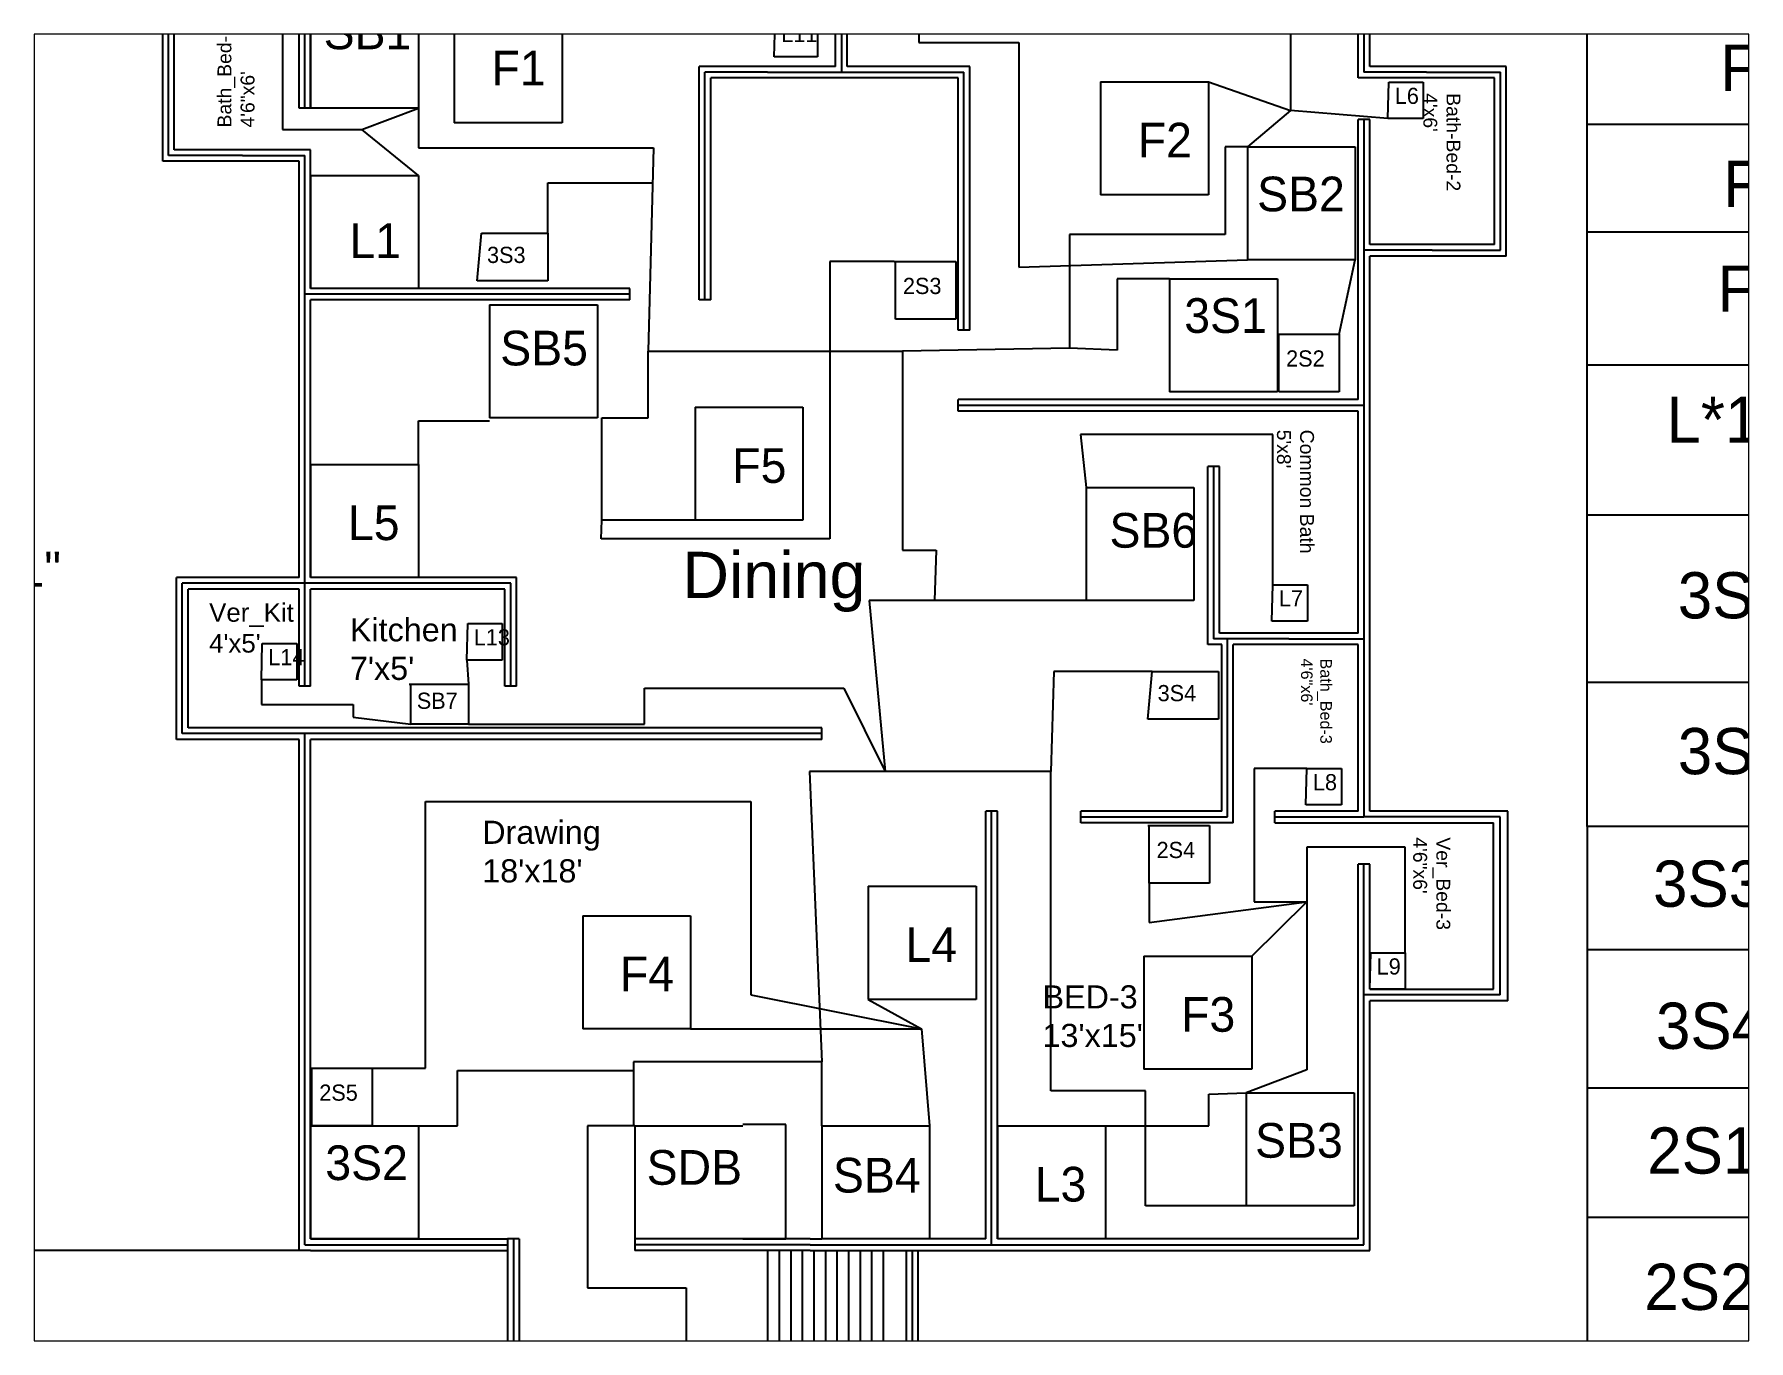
# Paper-space layout 'Layout1' of a CAD drawing. Header units: inches. Extents: x 1.05 to 9.45, y 0.8 to 7.2.
# The model-space entities are those that its viewports show. They can reach past a viewport. Long polylines and large blocks are cut down to what shows.
import ezdxf

# ---------------------------------------------------------------- set-up
doc = ezdxf.new("R2010")
doc.units = ezdxf.units.IN
doc.header["$MEASUREMENT"] = 0
doc.linetypes.add('ACAD_ISO11W100', pattern=[33, 12, -3, 12, -3, 0, -3])
doc.linetypes.add('DASHED', pattern=[0.75, 0.5, -0.25])
for name, color, linetype in [('Layer2', 1, 'Continuous'), ('Layer3', 5, 'Continuous'), ('Layer4', 2, 'Continuous')]:
    doc.layers.add(name, color=color, linetype=linetype)
doc.dimstyles.get("Standard").update_dxf_attribs({"dimtxt": 15.18, "dimasz": 0.18, "dimexe": 0.18, "dimexo": 0.0625, "dimgap": 0.09, "dimtad": 0, "dimtih": 1, "dimtoh": 1, "dimdec": 0, "dimzin": 0, "dimdsep": 46, "dimlunit": 3, "dimtxsty": 'Standard', "dimcen": 0.09, "dimaunit": 1, "dimadec": 0, "dimazin": 0, "dimtfac": 1, "dimtdec": 0, "dimtofl": 0, "dimtmove": 0, "dimatfit": 3, "dimfxl": 1, "dimtolj": 1, "dimtzin": 0, "dimarcsym": 0})

# ---------------------------------------------------------------- blocks, each defined once
blk = doc.blocks.new('*D1')
at = {"color": 0, "lineweight": -2}
for p, q in [((-379.3, 639.33), (-508.26, 639.33)), ((-508.08, 639.15), (-508.08, 352.51)), ((-508.08, 50.51), (-508.08, 337.15)), ((-379.3, 50.33), (-508.26, 50.33))]:
    blk.add_line(p, q, dxfattribs=at)
at = {"color": 0}
for points in [[(-508.11, 639.15), (-508.05, 639.15), (-508.08, 639.33)], [(-508.11, 50.51), (-508.05, 50.51), (-508.08, 50.33)]]:
    blk.add_solid(points, dxfattribs=at)
at = {"layer": 'Defpoints', "color": 0}
for p in [(-508.08, 639.33), (-379.24, 639.33), (-379.24, 50.33)]:
    blk.add_point(p, dxfattribs=at)
at = {"color": 0, "insert": (-508.08, 344.83), "char_height": 15.18, "attachment_point": 5}
blk.add_mtext('\\A1;49\'-1"', dxfattribs=at)

msp = doc.modelspace()

# ---------------------------------------------------------------- linework, layer by layer
for p, q in [((83.76, 562.33), (83.76, 639.33)), ((-374.24, 544.33), (-374.24, 634.33)), ((-147.24, 562.33), (-147.24, 634.33)), ((-142.24, 562.33), (-142.24, 634.33)), ((78.76, 557.33), (78.76, 634.33)), ((-438.24, 521.33), (-438.24, 603.33)), ((-433.24, 526.33), (-433.24, 598.33)), ((-379.24, 544.33), (-379.24, 598.33)), ((-374.24, 593.22), (-374.24, 544.33)), ((-327.58, 593.22), (-327.58, 544.33)), ((-312.13, 586.83), (-312.13, 537.94)), ((-265.48, 586.83), (-265.48, 537.94)), ((-173.73, 566.52), (-173.32, 582.24)), ((-155.01, 582.24), (-155.01, 566.47)), ((-158.4, 566.52), (-173.73, 566.52)), ((-155.01, 566.47), (-158.4, 566.47)), ((-206.24, 461.33), (-206.24, 562.33)), ((-147.24, 562.33), (-206.24, 562.33)), ((-94.24, 557.33), (-201.24, 557.33)), ((-201.24, 461.33), (-201.24, 557.33)), ((-89.24, 562.33), (-142.24, 562.33)), ((-94.24, 448.33), (-94.24, 557.33)), ((-89.24, 448.33), (-89.24, 562.33)), ((137.76, 557.33), (78.76, 557.33)), ((142.76, 562.33), (83.76, 562.33)), ((137.76, 485.33), (137.76, 557.33)), ((142.76, 480.33), (142.76, 562.33)), ((-32.68, 555.67), (13.97, 555.67)), ((-32.68, 555.67), (-32.68, 506.78)), ((13.97, 555.67), (13.97, 506.78)), ((91.59, 539.77), (92, 555.49)), ((92, 555.49), (106.92, 555.49)), ((106.92, 555.49), (106.92, 539.77)), ((-374.24, 544.33), (-379.24, 544.33)), ((-371.96, 544.33), (-374.24, 544.33)), ((-327.58, 544.33), (-371.96, 544.33)), ((-309.86, 537.94), (-312.13, 537.94)), ((-265.48, 537.94), (-309.86, 537.94)), ((83.76, 539.33), (78.76, 539.33)), ((78.76, 418.33), (78.76, 539.33)), ((83.76, 485.33), (83.76, 539.33)), ((106.92, 539.77), (91.59, 539.77)), ((30.86, 527.62), (77.52, 527.62)), ((30.86, 527.62), (30.86, 478.73)), ((77.52, 527.62), (77.52, 478.73)), ((-379.24, 521.33), (-438.24, 521.33)), ((-374.24, 526.33), (-433.24, 526.33)), ((-379.24, 341.33), (-379.24, 521.33)), ((-374.24, 466.33), (-374.24, 526.33)), ((-374.24, 515.22), (-327.58, 515.22)), ((-374.24, 515.22), (-374.24, 466.33)), ((-327.58, 515.22), (-327.58, 466.33)), ((-30.41, 506.78), (-32.68, 506.78)), ((13.97, 506.78), (-30.41, 506.78)), ((137.76, 485.33), (83.76, 485.33)), ((33.14, 478.73), (30.86, 478.73)), ((77.52, 478.73), (33.14, 478.73)), ((142.76, 480.33), (83.76, 480.33)), ((83.76, 240.33), (83.76, 480.33)), ((-2.8, 470.54), (43.86, 470.54)), ((-2.8, 470.54), (-2.8, 421.66)), ((43.86, 470.54), (43.86, 421.66)), ((-236.24, 466.33), (-374.24, 466.33)), ((-371.96, 466.33), (-374.24, 466.33)), ((-236.24, 461.33), (-374.24, 461.33)), ((-374.24, 341.33), (-374.24, 461.33)), ((-327.58, 466.33), (-371.96, 466.33)), ((-236.24, 461.33), (-236.24, 466.33)), ((-201.24, 461.33), (-206.24, 461.33)), ((-296.89, 459.29), (-250.23, 459.29)), ((-296.89, 459.29), (-296.89, 410.4)), ((-250.23, 459.29), (-250.23, 410.4)), ((-89.24, 448.33), (-94.24, 448.33)), ((78.76, 418.33), (-94.24, 418.33)), ((-94.24, 413.33), (-94.24, 418.33)), ((-0.52, 421.66), (-2.8, 421.66)), ((43.86, 421.66), (-0.52, 421.66)), ((-294.61, 410.4), (-296.89, 410.4)), ((-250.23, 410.4), (-294.61, 410.4)), ((-208.01, 414.96), (-161.36, 414.96)), ((-208.01, 414.96), (-208.01, 366.08)), ((-161.36, 414.96), (-161.36, 366.08)), ((78.76, 413.33), (-94.24, 413.33)), ((78.76, 317.33), (78.76, 413.33)), ((-374.24, 390.22), (-327.58, 390.22)), ((-374.24, 390.22), (-374.24, 341.33)), ((-327.58, 390.22), (-327.58, 341.33)), ((13.76, 312.33), (13.76, 389.33)), ((18.76, 389.33), (13.76, 389.33)), ((18.76, 317.33), (18.76, 389.33)), ((-38.92, 380.24), (7.73, 380.24)), ((-38.92, 380.24), (-38.92, 331.36)), ((7.73, 380.24), (7.73, 331.36)), ((-205.74, 366.08), (-208.01, 366.08)), ((-161.36, 366.08), (-205.74, 366.08)), ((-432.24, 271.33), (-432.24, 341.33)), ((-379.24, 341.33), (-432.24, 341.33)), ((-285.24, 341.33), (-374.24, 341.33)), ((-371.96, 341.33), (-374.24, 341.33)), ((-327.58, 341.33), (-371.96, 341.33)), ((-285.24, 294.33), (-285.24, 341.33)), ((-427.24, 276.33), (-427.24, 336.33)), ((-379.24, 336.33), (-427.24, 336.33)), ((-379.24, 294.33), (-379.24, 336.33)), ((-290.24, 336.33), (-374.24, 336.33)), ((-374.24, 294.33), (-374.24, 336.33)), ((-290.24, 294.33), (-290.24, 336.33)), ((41.45, 322.47), (41.85, 338.19)), ((41.85, 338.19), (56.78, 338.19)), ((56.78, 338.19), (56.78, 322.47)), ((-36.65, 331.36), (-38.92, 331.36)), ((7.73, 331.36), (-36.65, 331.36)), ((-306.69, 305.66), (-306.29, 321.38)), ((-306.29, 321.38), (-291.36, 321.38)), ((-291.36, 321.38), (-291.36, 305.66)), ((56.78, 322.47), (41.45, 322.47)), ((-395.56, 297.06), (-395.16, 312.78)), ((-395.16, 312.78), (-380.23, 312.78)), ((-380.23, 312.78), (-380.23, 297.06)), ((19.76, 312.33), (13.76, 312.33)), ((78.76, 317.33), (18.76, 317.33)), ((19.76, 240.33), (19.76, 312.33)), ((78.76, 312.33), (24.76, 312.33)), ((24.76, 235.33), (24.76, 312.33)), ((78.76, 240.33), (78.76, 312.33)), ((-291.36, 305.66), (-306.69, 305.66)), ((-380.23, 297.06), (-395.56, 297.06)), ((-374.24, 294.33), (-379.24, 294.33)), ((-331.64, 295.21), (-306, 295.21)), ((-330.97, 277.91), (-330.97, 295.21)), ((-306, 295.21), (-306, 277.91)), ((-285.24, 294.33), (-290.24, 294.33)), ((-153.24, 276.33), (-427.24, 276.33)), ((-306, 277.91), (-330.97, 277.91)), ((-153.24, 271.33), (-153.24, 276.33)), ((-379.24, 271.33), (-432.24, 271.33)), ((-379.24, 50.33), (-379.24, 271.33)), ((-374.24, 55.33), (-374.24, 271.33)), ((-153.24, 271.33), (-374.24, 271.33)), ((56.18, 242.99), (56.58, 258.7)), ((56.58, 258.7), (71.51, 258.7)), ((71.51, 258.7), (71.51, 242.99)), ((-82.24, 55.33), (-82.24, 240.33)), ((-77.24, 240.33), (-82.24, 240.33)), ((-77.24, 55.33), (-77.24, 240.33)), ((-41.24, 235.33), (-41.24, 240.33)), ((19.76, 240.33), (-41.24, 240.33)), ((42.76, 235.33), (42.76, 240.33)), ((78.76, 240.33), (42.76, 240.33)), ((71.51, 242.99), (56.18, 242.99)), ((143.41, 240.33), (83.76, 240.33)), ((143.41, 158.33), (143.41, 240.33)), ((24.76, 235.33), (-41.24, 235.33)), ((42.76, 235.33), (137.32, 235.33)), ((137.32, 163.33), (137.32, 235.33)), ((78.76, 55.33), (78.76, 217.33)), ((83.76, 217.33), (78.76, 217.33)), ((83.76, 163.33), (83.76, 217.33)), ((-133.1, 207.82), (-86.44, 207.82)), ((-133.1, 207.82), (-133.1, 158.93)), ((-86.44, 207.82), (-86.44, 158.93)), ((-256.61, 195.11), (-209.95, 195.11)), ((-256.61, 195.11), (-256.61, 146.22)), ((-209.95, 195.11), (-209.95, 146.22)), ((83.76, 163.33), (84.16, 179.05)), ((84.16, 179.05), (99.09, 179.05)), ((99.09, 179.05), (99.09, 163.33)), ((-13.93, 177.64), (32.73, 177.64)), ((-13.93, 177.64), (-13.93, 128.75)), ((32.73, 177.64), (32.73, 128.75)), ((83.76, 163.33), (137.32, 163.33)), ((99.09, 163.33), (83.76, 163.33)), ((-130.82, 158.93), (-133.1, 158.93)), ((-86.44, 158.93), (-130.82, 158.93)), ((83.76, 50.33), (83.76, 158.33)), ((143.41, 158.33), (83.76, 158.33)), ((-254.33, 146.22), (-256.61, 146.22)), ((-209.95, 146.22), (-254.33, 146.22)), ((-11.65, 128.75), (-13.93, 128.75)), ((32.73, 128.75), (-11.65, 128.75)), ((30.36, 118.5), (77.02, 118.5)), ((30.36, 118.5), (30.36, 69.61)), ((77.02, 118.5), (77.02, 69.61)), ((-374.24, 104.22), (-327.58, 104.22)), ((-374.24, 104.22), (-374.24, 55.33)), ((-327.58, 104.22), (-327.58, 55.33)), ((-234, 104.22), (-187.35, 104.22)), ((-234, 104.22), (-234, 55.33)), ((-168.75, 104.87), (-187.35, 104.87)), ((-168.75, 55.33), (-168.75, 104.87)), ((-153.24, 104.22), (-106.58, 104.22)), ((-153.24, 104.22), (-153.24, 55.33)), ((-106.58, 104.22), (-106.58, 55.33)), ((-77.24, 104.22), (-30.58, 104.22)), ((-77.24, 104.22), (-77.24, 55.33)), ((-30.58, 104.22), (-30.58, 55.33)), ((32.64, 69.61), (30.36, 69.61)), ((77.02, 69.61), (32.64, 69.61)), ((-376.74, 52.83), (-374.24, 52.83)), ((-374.24, 55.33), (-289.08, 55.33)), ((-371.96, 55.33), (-374.24, 55.33)), ((-327.58, 55.33), (-371.96, 55.33)), ((-289.08, 55.33), (-289.08, 50.33)), ((-284.08, 55.33), (-289.08, 55.33)), ((-286.58, 55.33), (-286.58, 50.33)), ((-284.08, 55.33), (-284.08, 50.33)), ((-158.24, 55.33), (-234, 55.33)), ((-234, 55.33), (-234, 50.33)), ((-231.73, 55.33), (-234, 55.33)), ((-187.35, 55.33), (-231.73, 55.33)), ((-187.35, 55.33), (-168.75, 55.33)), ((-158.24, 55.33), (-153.24, 55.33)), ((-82.24, 55.33), (-153.24, 55.33)), ((-150.96, 55.33), (-153.24, 55.33)), ((-106.58, 55.33), (-150.96, 55.33)), ((78.76, 55.33), (-77.24, 55.33)), ((-74.96, 55.33), (-77.24, 55.33)), ((-30.58, 55.33), (-74.96, 55.33)), ((-374.24, 50.33), (-379.24, 50.33)), ((-374.24, 50.33), (-289.08, 50.33)), ((-289.08, 50.33), (-289.08, 46.33)), ((-289.08, 46.33), (-289.08, -1.9)), ((-286.58, 50.33), (-286.58, 46.33)), ((-284.08, 50.33), (-284.08, 46.33)), ((-284.08, 46.33), (-284.08, -1.9)), ((-158.24, 50.33), (-234, 50.33)), ((-176.5, -36.3), (-176.5, 50.33)), ((-171.5, -36.3), (-171.5, 50.33)), ((-166.5, -36.3), (-166.5, 50.33)), ((-161.5, -36.3), (-161.5, 50.33)), ((-158.24, 50.33), (83.76, 50.33)), ((-156.5, -36.3), (-156.5, 50.33)), ((-151.5, -36.3), (-151.5, 50.33)), ((-146.5, -36.3), (-146.5, 50.33)), ((-141.5, -36.3), (-141.5, 50.33)), ((-141.5, -36.3), (-141.5, 50.33)), ((-136.5, -36.3), (-136.5, 50.33)), ((-131.5, -36.3), (-131.5, 50.33)), ((-126.5, -36.3), (-126.5, 50.33)), ((-116.5, -36.3), (-116.5, 50.33)), ((-114, -36.3), (-114, 50.33)), ((-111.5, -41.3), (-111.5, 50.33))]:
    msp.add_line(p, q)
at = {"linetype": 'ACAD_ISO11W100'}
for p, q in [((-376.74, 544.33), (-376.74, 636.83)), ((-144.74, 636.83), (-144.74, 559.83)), ((-435.74, 523.83), (-435.74, 600.83)), ((81.26, 595.14), (81.26, 559.83)), ((-203.74, 461.33), (-203.74, 559.83)), ((-176.74, 559.83), (-203.74, 559.83)), ((-176.74, 559.83), (-91.74, 559.83)), ((-91.74, 448.33), (-91.74, 559.83)), ((108.26, 559.83), (81.26, 559.83)), ((108.26, 559.83), (140.26, 559.83)), ((140.26, 482.83), (140.26, 559.83)), ((81.26, 539.33), (81.26, 415.83)), ((-403.74, 523.83), (-435.74, 523.83)), ((-403.74, 523.83), (-376.74, 523.83)), ((-376.74, 294.33), (-376.74, 523.83)), ((110.76, 482.83), (81.26, 482.83)), ((-236.24, 463.83), (-376.74, 463.83)), ((81.26, 415.83), (81.26, 237.83)), ((16.26, 389.33), (16.26, 314.83)), ((48.76, 314.83), (16.26, 314.83)), ((22.26, 237.83), (22.26, 314.83)), ((48.76, 314.83), (81.26, 314.83)), ((-153.24, 273.83), (-429.74, 273.83)), ((-376.74, 52.83), (-376.74, 273.83)), ((-79.74, 155), (-79.74, 240.33)), ((-41.24, 237.83), (22.26, 237.83)), ((42.76, 237.83), (81.26, 237.83)), ((140.14, 237.83), (81.26, 237.83)), ((140.14, 160.83), (140.14, 237.83)), ((81.26, 52.83), (81.26, 217.33)), ((140.14, 160.83), (81.26, 160.83)), ((-374.24, 52.83), (-289.08, 52.83)), ((-158.24, 52.83), (-234, 52.83)), ((-158.24, 52.83), (-117.74, 52.83)), ((-117.74, 52.83), (-97.31, 52.83)), ((-79.74, 52.83), (81.26, 52.83)), ((-286.58, 46.33), (-286.58, -1.9)), ((-114, -36.3), (-114, 50.33))]:
    msp.add_line(p, q, dxfattribs=at)
at = {"color": 0}
for p, q in [((-302.19, 469.6), (-300.31, 490.23)), ((-300.31, 490.23), (-271.68, 490.23)), ((-271.68, 490.23), (-271.68, 469.6)), ((-121.84, 477.92), (-95.21, 477.92)), ((-121.28, 453.01), (-121.28, 477.92)), ((-95.21, 477.92), (-95.21, 453.01)), ((-271.68, 469.6), (-302.19, 469.6)), ((-95.21, 453.01), (-121.28, 453.01)), ((43.86, 446.57), (70.49, 446.57)), ((44.42, 421.66), (44.42, 446.57)), ((70.49, 446.57), (70.49, 421.66)), ((70.49, 421.66), (44.42, 421.66)), ((-12.18, 280.12), (-10.3, 300.75)), ((-10.3, 300.75), (18.33, 300.75)), ((18.33, 300.75), (18.33, 280.12)), ((18.33, 280.12), (-12.18, 280.12)), ((-12.16, 234.05), (14.48, 234.05)), ((-11.59, 209.14), (-11.59, 234.05)), ((14.48, 234.05), (14.48, 209.14)), ((14.48, 209.14), (-11.59, 209.14)), ((-374.24, 129.13), (-347.6, 129.13)), ((-373.67, 104.22), (-373.67, 129.13)), ((-347.6, 129.13), (-347.6, 104.22)), ((-347.6, 104.22), (-373.67, 104.22))]:
    msp.add_line(p, q, dxfattribs=at)
at = {"linetype": 'DASHED'}
for p, q in [((110.76, 482.83), (140.26, 482.83)), ((-94.24, 415.83), (81.26, 415.83)), ((-429.74, 273.83), (-429.74, 338.83)), ((-287.74, 338.83), (-429.74, 338.83)), ((-287.74, 294.33), (-287.74, 338.83)), ((140.14, 237.83), (81.26, 237.83)), ((-79.74, 80.51), (-79.74, 155)), ((-79.74, 55.33), (-79.74, 80.51)), ((-97.31, 52.83), (-79.74, 52.83)), ((-79.74, 52.83), (-79.74, 55.33))]:
    msp.add_line(p, q, dxfattribs=at)
at = {"layer": 'Layer2'}
for p, q in [((-111.28, 592.61), (-111.28, 572.63)), ((-386.49, 580.33), (-386.49, 535.09)), ((49.44, 584.29), (49.44, 551.05)), ((-111.28, 572.63), (-67.98, 572.63)), ((-67.98, 572.63), (-67.98, 475.52)), ((13.97, 555.67), (49.44, 543.2)), ((49.44, 551.05), (49.44, 543.2)), ((-352.07, 535.09), (-327.58, 544.33)), ((49.44, 543.2), (30.86, 527.62)), ((91.59, 539.77), (49.44, 543.2)), ((-386.49, 535.09), (-352.07, 535.09)), ((-327.58, 515.22), (-352.07, 535.09)), ((-67.98, 475.52), (30.86, 478.73)), ((-327.58, 390.22), (-327.58, 409.07)), ((-327.58, 409.07), (-296.89, 409.07)), ((-248.33, 366.08), (-248.33, 410.4)), ((41.85, 403.14), (-41.32, 403.14)), ((-41.32, 403.14), (-38.92, 380.24)), ((41.85, 338.19), (41.85, 403.14)), ((-208.01, 366.08), (-248.33, 366.08)), ((-306.69, 305.66), (-306, 295.21)), ((-395.56, 297.06), (-395.56, 286.36)), ((-395.56, 286.36), (-355.9, 286.36)), ((-355.9, 286.36), (-355.9, 280.91)), ((-355.9, 280.91), (-330.97, 277.91)), ((56.58, 258.7), (33.72, 258.7)), ((33.72, 258.7), (33.72, 201.03)), ((99.09, 224.67), (56.56, 224.67)), ((56.56, 224.67), (56.56, 201.03)), ((99.09, 179.05), (99.09, 224.67)), ((32.73, 177.64), (56.56, 201.03)), ((33.72, 201.03), (56.56, 201.03)), ((56.56, 201.03), (56.56, 128.5)), ((-133.1, 158.93), (-110.11, 146.22)), ((-209.95, 146.22), (-110.11, 146.22)), ((-110.11, 146.22), (-106.58, 104.22)), ((56.56, 128.5), (30.36, 118.5)), ((14.15, 117.91), (30.36, 118.5)), ((14.15, 104.22), (14.15, 117.91)), ((-30.58, 104.22), (14.15, 104.22))]:
    msp.add_line(p, q, dxfattribs=at)
at = {"layer": 'Layer3'}
for p, q in [((-327.58, 544.33), (-327.58, 527.15)), ((-327.58, 527.15), (-226.02, 527.15)), ((-226.02, 527.15), (-228.28, 439.25)), ((30.86, 527.62), (21.18, 527.62)), ((21.18, 527.62), (21.18, 489.64)), ((21.18, 489.64), (-46.04, 489.64)), ((-46.04, 489.64), (-46.04, 440.52)), ((-2.8, 470.54), (-25.51, 470.54)), ((-25.51, 470.54), (-25.51, 439.6)), ((-228.28, 410.4), (-228.28, 439.25)), ((-228.28, 439.25), (-118.25, 439.25)), ((-46.04, 440.52), (-118.25, 439.25)), ((-118.25, 439.25), (-118.25, 353.19)), ((-25.51, 439.6), (-46.04, 440.52)), ((-248.33, 410.4), (-228.28, 410.4)), ((-118.25, 353.19), (-103.79, 353.19)), ((-103.79, 353.19), (-104.43, 331.36)), ((-104.43, 331.36), (-132.73, 331.36)), ((-132.73, 331.36), (-125.81, 257.52)), ((-38.92, 331.36), (-104.43, 331.36)), ((-229.86, 277.91), (-229.86, 293.47)), ((-229.86, 293.47), (-143.66, 293.47)), ((-143.66, 293.47), (-125.81, 257.52)), ((-306, 277.91), (-229.86, 277.91)), ((-125.81, 257.52), (-158.51, 257.52)), ((-158.51, 257.52), (-153.24, 131.88)), ((-54.13, 257.52), (-125.81, 257.52)), ((-54.13, 119.32), (-54.13, 257.52)), ((-310.67, 104.22), (-310.67, 128.11)), ((-310.67, 128.11), (-234.59, 128.11)), ((-153.24, 131.88), (-234.59, 131.88)), ((-234.59, 131.88), (-234.59, 104.22)), ((-153.24, 104.22), (-153.24, 131.88)), ((-13.26, 119.32), (-54.13, 119.32)), ((-13.26, 69.61), (-13.26, 119.32)), ((-327.58, 104.22), (-310.67, 104.22)), ((30.36, 69.61), (-13.26, 69.61))]:
    msp.add_line(p, q, dxfattribs=at)
at = {"layer": 'Layer3', "color": 5}
for p, q in [((-271.68, 490.23), (-271.68, 512.02)), ((-271.68, 512.02), (-226.02, 512.02)), ((-52.89, 300.75), (-54.13, 257.52)), ((-10.3, 300.75), (-52.89, 300.75))]:
    msp.add_line(p, q, dxfattribs=at)
at = {"layer": 'Layer3', "color": 1}
for p, q in [((-121.84, 477.92), (-149.72, 477.92)), ((-149.72, 477.92), (-149.72, 358.13)), ((70.49, 446.57), (77.52, 478.73)), ((-248.6, 358.13), (-248.33, 366.08)), ((-149.72, 358.13), (-248.6, 358.13)), ((-324.61, 129.13), (-324.61, 244.53)), ((-324.61, 244.53), (-183.89, 244.53)), ((-183.89, 244.53), (-183.89, 160.94)), ((-11.59, 209.14), (-11.59, 192.1)), ((-11.59, 192.1), (56.56, 201.03)), ((-183.89, 160.94), (-110.11, 146.22)), ((-347.6, 129.13), (-324.61, 129.13))]:
    msp.add_line(p, q, dxfattribs=at)
at = {"layer": 'Layer3', "color": 0}
for p, q in [((177.79, 233.63), (177.79, -280.52)), ((177.79, 180.42), (540.72, 180.42)), ((177.79, 120.7), (540.72, 120.7)), ((177.79, 64.72), (540.72, 64.72))]:
    msp.add_line(p, q, dxfattribs=at)
at = {"layer": 'Layer4', "color": 0}
for p, q in [((177.79, 233.63), (177.79, 708.9)), ((177.79, 537.41), (540.72, 537.41)), ((177.79, 490.86), (540.72, 490.86)), ((177.79, 433.29), (540.72, 433.29)), ((177.79, 368.37), (540.72, 368.37)), ((177.79, 296.1), (540.72, 296.1)), ((540.72, 233.63), (177.79, 233.63))]:
    msp.add_line(p, q, dxfattribs=at)
at = {"layer": 'Layer4'}
for p, q in [((-234, 104.22), (-254.48, 104.22)), ((-254.48, 104.22), (-254.48, 34.25)), ((-254.48, 34.25), (-211.92, 34.25)), ((-211.92, 34.25), (-211.92, 4.61))]:
    msp.add_line(p, q, dxfattribs=at)

# ---------------------------------------------------------------- texts
at = {"attachment_point": 1}
for s, insert, char_height, width in [("{\\fArial|b0|i0|c0|p34;BED-2\\P14'x18'}", (-40.32, 603.5), 10, 337.2121), ('SB1', (-368.63, 584.74), 15, 31.2558), ('L11', (-170.72, 579.86), 7, 28.7196), ('F1', (-296.01, 569.12), 15, 32.7721), ('L6', (94.6, 553.11), 7, 28.7196), ('F2', (-16.56, 537.96), 15, 32.7721), ('SB2', (35.06, 514.67), 15, 32.7721), ('L1', (-357.46, 494.48), 15, 31.7717), ('3S1', (3.54, 462.11), 15, 31.7223), ('SB5', (-292.25, 448.04), 15, 32.7721), ('F5', (-191.89, 397.25), 15, 32.7721), ('L5', (-358.12, 372.51), 15, 32.7721), ('SB6', (-28.78, 369.23), 15, 28.9232), ('{\\fArial|b0|i0|c0|p34;Dining}', (-213.51, 352.45), 20, 337.2121), ('L7', (44.46, 335.81), 7, 28.7196), ("{\\fArial|b0|i0|c0|p34;Ver_Kit\\P4'x5'}", (-418.15, 330.21), 8, 337.2121), ("{\\fArial|b0|i0|c0|p34;Kitchen\\P7'x5'}", (-357.27, 323.72), 10, 337.2121), ('L13', (-303.69, 319), 7, 28.7196), ('L14', (-392.56, 310.4), 7, 28.7196), ('SB7', (-328.34, 291.55), 7, 33.8682), ('L8', (59.18, 256.33), 7, 28.7196), ("{\\fArial|b0|i0|c0|p34;Drawing\\P18'x18'}", (-300.04, 236.18), 10, 337.2121), ('L4', (-116.98, 190.11), 15, 32.7721), ('F4', (-240.49, 177.4), 15, 32.7721), ('L9', (86.76, 176.67), 7, 28.7196), ("{\\fArial|b0|i0|c0|p34;BED-3\\P13'x15'}", (-57.75, 165.01), 10, 337.2121), ('F3', (2.19, 159.93), 15, 32.7721), ('SB3', (34.18, 105.46), 15, 32.7721), ('3S2', (-367.9, 95.79), 15, 31.7223), ('SDB', (-228.93, 93.77), 15, 31.7223), ('SB4', (-148.37, 90.4), 15, 32.7721), ('L3', (-61.12, 86.51), 15, 32.7721)]:
    msp.add_mtext(s, dxfattribs=dict(at, insert=insert, char_height=char_height, width=width))
at = {"width": 337.2121, "attachment_point": 1}
for s, insert, char_height, rotation in [('{\\fArial|b0|i0|c0|p34;Bath_Bed-1\\P4\'6"x6\'}', (-414.54, 535.91), 6, 90), ("{\\fArial|b0|i0|c0|p34;Bath-Bed-2\\P4'x6'}", (122.96, 550.76), 6, 270), ("{\\fArial|b0|i0|c0|p34;Common Bath\\P5'x8'}", (59.65, 405.26), 6, 270), ('{\\fArial|b0|i0|c0|p34;Bath_Bed-3\\P4\'6"x6\' }', (67.38, 306.31), 5, 270), ('{\\fArial|b0|i0|c0|p34;Ver_Bed-3\\P4\'6"x6\' }', (118.57, 228.99), 6, 270)]:
    msp.add_mtext(s, dxfattribs=dict(at, insert=insert, char_height=char_height, rotation=rotation))
at = {"color": 0, "char_height": 7, "width": 146.3239, "attachment_point": 1}
for s, insert in [('2S3', (-118.11, 470.91)), ('2S2', (47.59, 439.55)), ('2S4', (-8.43, 227.03)), ('2S5', (-370.51, 122.11))]:
    msp.add_mtext(s, dxfattribs=dict(at, insert=insert))
at = {"layer": 'Layer3', "color": 0, "char_height": 20, "attachment_point": 1}
for s, insert, width in [('3S3', (206.29, 218.96), 71.5504), ('3S4', (207.55, 157.51), 62.7635), ('2S1', (203.78, 103.58), 60.253), ('2S2', (202.53, 44.64), 55.2319)]:
    msp.add_mtext(s, dxfattribs=dict(at, insert=insert, width=width))
at = {"layer": 'Layer4', "color": 0, "attachment_point": 1}
for s, insert, char_height, width in [('F3', (235.34, 571.77), 20, 34.3304), ('F4', (236.57, 521.55), 20, 35.5565), ('3S3', (-297.97, 484.33), 7, 42.0086), ('F5', (234.12, 476.23), 20, 36.7826), ('L*14', (212.08, 419.59), 20, 67.4348), ('3S1', (216.98, 343.65), 20, 63.7566), ('3S4', (-7.96, 294.85), 7, 42.0086), ('3S2', (216.98, 276.27), 20, 50.2696)]:
    msp.add_mtext(s, dxfattribs=dict(at, insert=insert, char_height=char_height, width=width))

# ---------------------------------------------------------------- dimensions: what is measured, and where the dimension line sits
dim = msp.add_linear_dim(base=(-508.08, 639.33), p1=(-379.24, 50.33), p2=(-379.24, 639.33), angle=90, dimstyle='Standard')
dim.commit()
dim.dimension.update_dxf_attribs({"geometry": '*D1', "text_midpoint": (-508.08, 344.83)})

psp = doc.layouts.get("Layout1")

# ---------------------------------------------------------------- viewports
at = {"layer": '0'}
psp.add_viewport(center=(5.25, 4), size=(8.4, 6.4), view_center_point=(-123.057, 293.7778), view_height=564.881306, dxfattribs=at)

doc.saveas('drawing.dxf')
